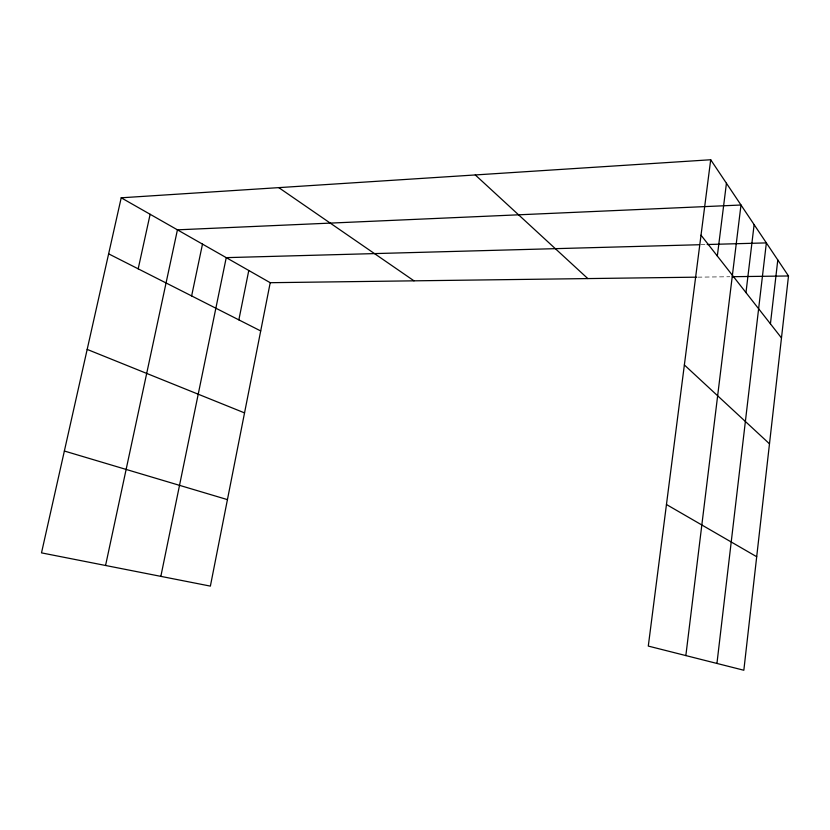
<?xml version="1.0" encoding="UTF-8"?>
<svg xmlns="http://www.w3.org/2000/svg" width="830" height="830" viewBox="0 0 830 830"><rect width="100%" height="100%" fill="white"/><g stroke="black" fill="none" stroke-linecap="round" stroke-linejoin="round"><path stroke-width="0.62" stroke-dasharray="4.15 3.11" d="M700.769 244.684L705.905 244.549M697.771 277.158L729.778 276.743"/><path stroke-width="1.25" d="M710.698 159.754L788.5 275.975L743.836 670.246L648.292 646.082L710.698 159.754L121.211 197.799L41.5 552.873L210.374 586.115L270.217 282.698L121.211 197.799M770.427 323.825L777.793 259.977M716.944 663.45L766.36 242.9L707.191 244.518M745.973 292.596L754.128 224.619M685.85 655.576L740.993 205.01L177.433 229.837L105.566 565.479M717.327 256.014L726.437 183.264M238.853 319.872L248.782 270.487M160.844 576.362L226.237 257.642L699.483 244.726M191.626 295.926L202.489 244.113M138.185 268.837L150.137 214.285M270.217 282.698L696.495 277.168M732.34 276.701L788.5 275.975M64.367 451.022L227.43 499.619M87.171 349.409L244.539 412.894M108.626 253.845L260.703 330.952M666.459 504.516L756.701 556.733M278.776 187.632L414.004 280.831M475.268 174.943L587.827 278.579M684.366 364.951L769.483 443.811M701.018 235.191L781.476 337.935"/></g></svg>
